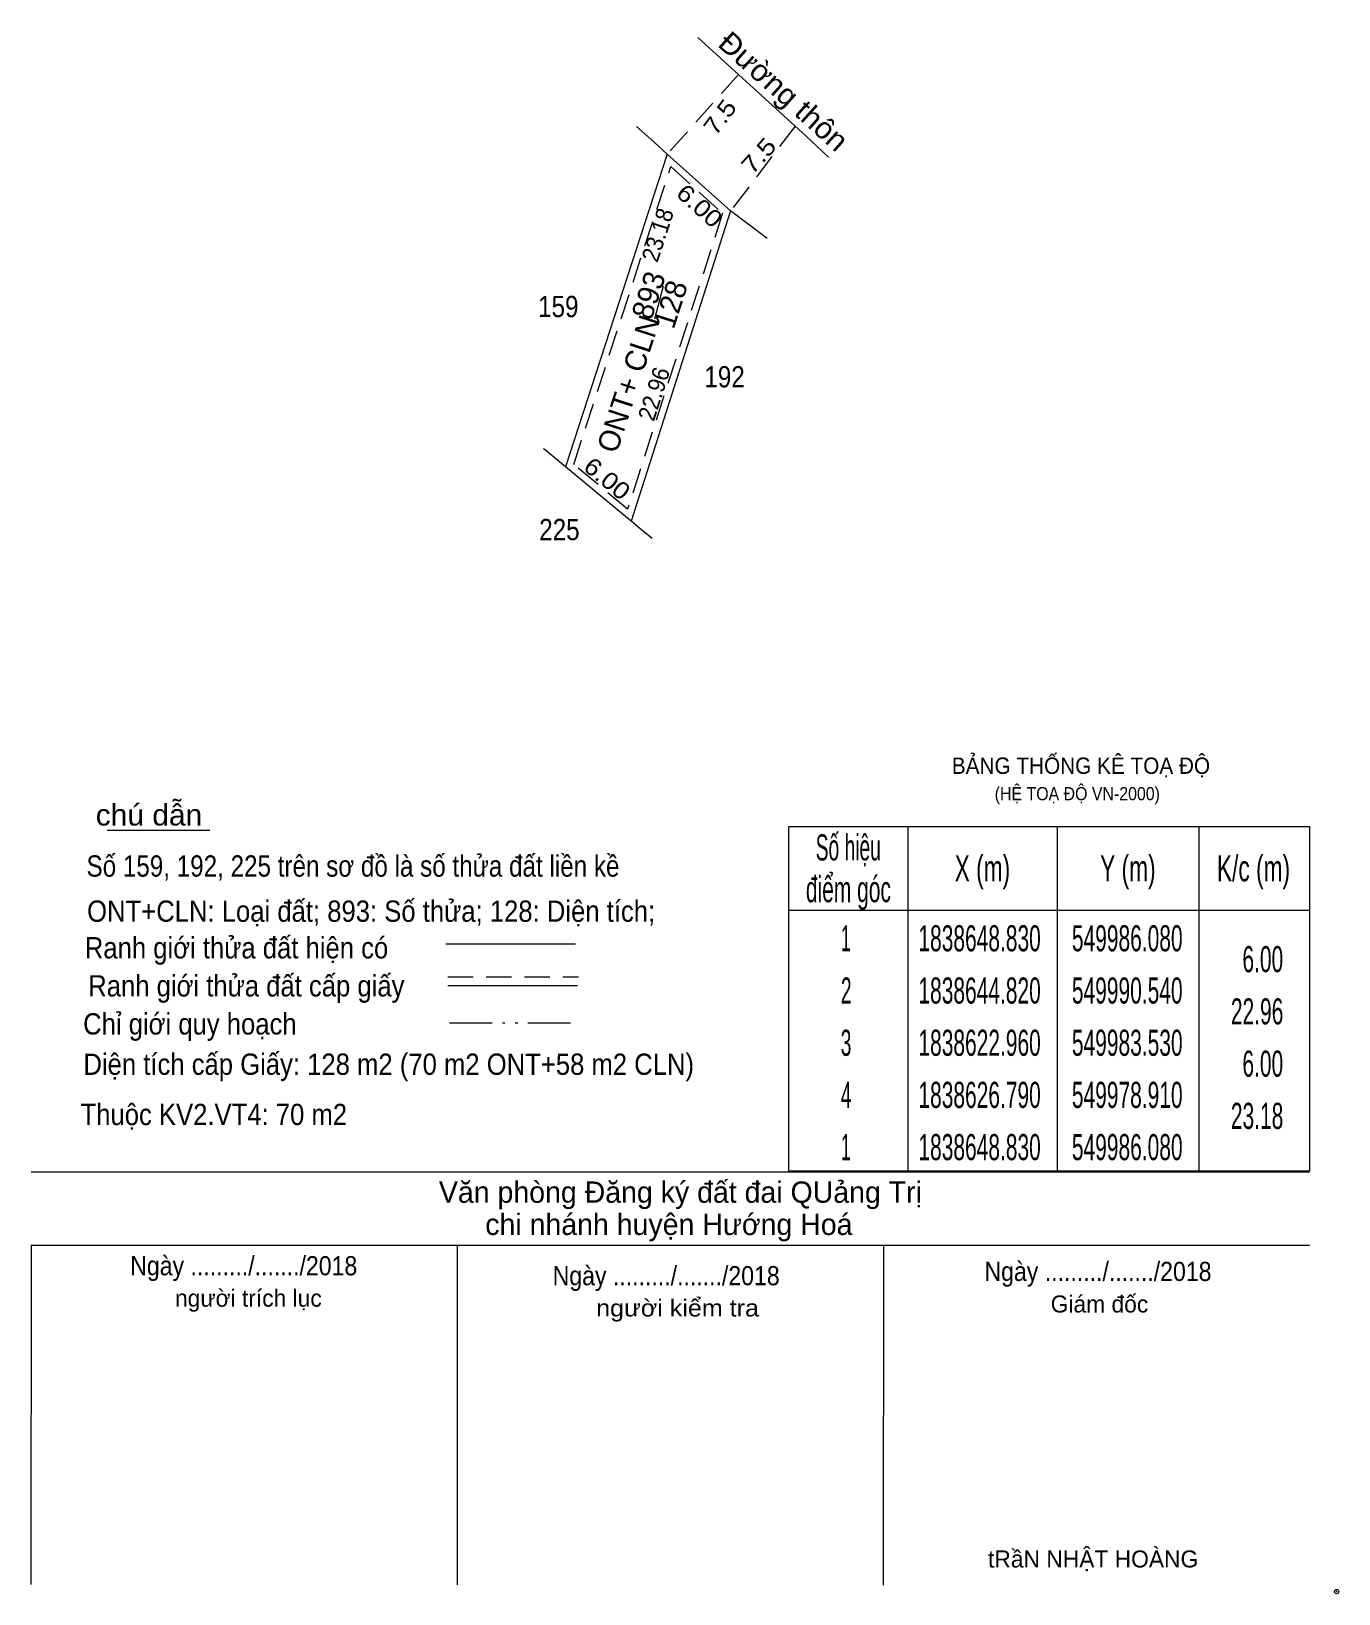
# Model space of a CAD drawing. Header units: metres. Extents: x 549941 to 550033, y 1838547 to 1838657.
import ezdxf
from ezdxf.enums import TextEntityAlignment as Align

# ---------------------------------------------------------------- set-up
doc = ezdxf.new("R2010")
doc.units = ezdxf.units.M
doc.header["$LTSCALE"] = 0.6
doc.header["$PDMODE"] = 32
doc.header["$PDSIZE"] = 0.3
doc.linetypes.add('DASH_DOUBLE_DOT', pattern=[9.2, 5, -1.2, 0.3, -1.2, 0.3, -1.2])
doc.linetypes.add('MEDIUM_DASHED', pattern=[4.5, 3, -1.5])
doc.layers.add('1', color=7, linetype='Continuous')
for name, color, linetype, lineweight in [('15', 7, 'MEDIUM_DASHED', 13), ('17', 7, 'Continuous', 13), ('6', 7, 'Continuous', 13), ('63', 7, 'Continuous', 13)]:
    doc.layers.add(name, color=color, linetype=linetype, lineweight=lineweight)

msp = doc.modelspace()

# ---------------------------------------------------------------- linework, layer by layer
at = {"layer": '15'}
for p, q in [((549991.1, 1838654.42), (549986.08, 1838648.83)), ((549995.07, 1838650.8), (549990.54, 1838644.82))]:
    msp.add_line(p, q, dxfattribs=at)
at = {"layer": '17'}
for p, q in [((549946.64, 1838601.2), (549953.88, 1838601.2)), ((549941.3, 1838548.07), (549941.32, 1838571.98)), ((549971.3, 1838548.05), (549971.32, 1838571.95)), ((550001.3, 1838548.02), (550001.32, 1838571.93))]:
    msp.add_line(p, q, dxfattribs=at)
at = {"layer": '6'}
for p, q in [((549970.48, 1838593.19), (549979.62, 1838593.19)), ((549970.62, 1838590.26), (549979.76, 1838590.26)), ((549941.3, 1838577.13), (550031.3, 1838577.13)), ((549941.3, 1838577.13), (550031.3, 1838577.13)), ((549941.3, 1838571.97), (550031.3, 1838571.97))]:
    msp.add_line(p, q, dxfattribs=at)
at = {"layer": '6', "linetype": 'MEDIUM_DASHED'}
msp.add_line((549970.62, 1838590.88), (549979.82, 1838590.88), dxfattribs=at)
at = {"layer": '6'}
msp.add_point((550033.2, 1838547.57), dxfattribs=at)
at = {"layer": '63'}
for p, q in [((549985.12, 1838649.69), (549983.91, 1838650.77)), ((549986.08, 1838648.83), (549985.12, 1838649.69)), ((549990.54, 1838644.82), (549983.53, 1838622.96)), ((549985.19, 1838637.23), (549985.82, 1838639.54)), ((549977.41, 1838628.03), (549977.36, 1838628.07)), ((549978.91, 1838626.79), (549977.41, 1838628.03)), ((549983.53, 1838622.96), (549978.91, 1838626.79)), ((550003.02, 1838601.46), (550003.02, 1838577.18)), ((550013.52, 1838601.46), (550013.52, 1838577.18)), ((550023.51, 1838601.46), (550023.51, 1838577.18)), ((549994.63, 1838595.57), (550031.3, 1838595.57))]:
    msp.add_line(p, q, dxfattribs=at)
at = {"layer": '63', "linetype": 'DASH_DOUBLE_DOT'}
msp.add_line((549970.75, 1838587.63), (549979.95, 1838587.63), dxfattribs=at)
at = {"layer": '63'}
for points in [[(549997.43, 1838648.61), (549995.83, 1838650.11), (549988.23, 1838657.04)], [(549993.1, 1838642.88), (549990.54, 1838644.82), (549986.08, 1838648.83), (549978.91, 1838626.79)], [(549985.01, 1838621.74), (549984.4, 1838622.24), (549983.53, 1838622.96)]]:
    msp.add_lwpolyline(points, dxfattribs=at)
at = {"layer": '63', "linetype": 'MEDIUM_DASHED'}
msp.add_lwpolyline([(549986.32, 1838647.94), (549989.97, 1838644.66), (549983.28, 1838623.82), (549979.49, 1838626.96)], close=True, dxfattribs=at)
at = {"layer": '63'}
msp.add_lwpolyline([(549994.63, 1838601.46), (550031.3, 1838601.46), (550031.3, 1838577.18), (549994.63, 1838577.18)], close=True, dxfattribs=at)

# ---------------------------------------------------------------- texts
at = {"layer": '1'}
for s, height, width, p in [('BẢNG THỐNG KÊ TOẠ ĐỘ ', 1.15, 0.95, (550006.11, 1838605.17)), ('(HỆ TOẠ ĐỘ VN-2000)', 0.93, 0.9, (550009.13, 1838603.31))]:
    msp.add_text(s, height=height, dxfattribs=dict(at, width=width)).set_placement(p)
at = {"layer": '15'}
for rotation, width, p in [(52.855, 1.15, (549990.2653, 1838651.0727)), (48.075, 1.2, (549992.9625, 1838648.3141))]:
    msp.add_text('7.5', height=1.2, rotation=rotation, dxfattribs=dict(at, width=width)).set_placement(p, align=Align.CENTER)
at = {"layer": '6'}
for s, width, p in [('chú dẫn', 1.05, (549945.84, 1838601.53)), ('Số 159, 192, 225 trên sơ đồ là số thửa đất liền kề', 0.85, (549945.19, 1838597.93)), ('ONT+CLN: Loại đất; 893: Số thửa; 128: Diện tích;', 0.9, (549945.23, 1838594.75)), ('Ranh giới thửa đất hiện có ', 0.9, (549945.07, 1838592.17)), ('Ranh giới thửa đất cấp giấy', 0.9, (549945.31, 1838589.49)), ('Chỉ giới quy hoạch', 0.9, (549944.95, 1838586.81)), ('Diện tích cấp Giấy: 128 m2 (70 m2 ONT+58 m2 CLN)', 0.9, (549944.97, 1838583.97)), ('Thuộc KV2.VT4: 70 m2', 0.9, (549944.77, 1838580.43))]:
    msp.add_text(s, height=1.5, dxfattribs=dict(at, width=width)).set_placement(p)
for s, height, p in [(' Văn phòng Đăng ký đất đai QUảng Trị', 1.5, (549986.725, 1838574.96)), ('chi nhánh huyện Hướng Hoá', 1.5, (549986.19, 1838572.69)), ('người trích lục', 1.2, (549956.585, 1838567.64)), ('Giám đốc', 1.2, (550016.505, 1838567.23)), ('tRầN NHẬT HOÀNG', 1.2, (550016.06, 1838549.27))]:
    msp.add_text(s, height=height, dxfattribs=at).set_placement(p, align=Align.CENTER)
for s, height, width, p in [('Ngày ........./......./2018', 1.35, 0.9, (549956.26, 1838569.85)), ('Ngày ........./......./2018', 1.35, 0.9, (550016.4, 1838569.45)), ('Ngày ........./......./2018', 1.35, 0.9, (549986, 1838569.15)), ('người kiểm tra', 1.2, 1.1, (549986.8, 1838566.95))]:
    msp.add_text(s, height=height, dxfattribs=dict(at, width=width)).set_placement(p, align=Align.CENTER)
at = {"layer": '63'}
for s, height, rotation, width, p in [('Đường thôn', 1.5, 318.041, 1.05, (549993.7636, 1838652.6864)), ('6.00', 1.2, 318.041, 1.15, (549987.9488, 1838644.7333)), ('23.18', 1.2, 71.979, 0.95, (549985.9735, 1838642.9444)), ('22.96', 1.2, 72.22, 0.95, (549985.7106, 1838631.7518)), ('6.00', 1.2, 320.341, 1.15, (549981.4621, 1838625.5011))]:
    msp.add_text(s, height=height, rotation=rotation, dxfattribs=dict(at, width=width)).set_placement(p, align=Align.CENTER)
for s, rotation, p in [('893', 71.979, (549985.4701, 1838638.648)), ('128', 72.22, (549987.037, 1838638.021)), ('ONT+ CLN', 71.979, (549984.0567, 1838632.413))]:
    msp.add_text(s, height=1.5, rotation=rotation, dxfattribs=at).set_placement(p, align=Align.CENTER)
for s, height, width, p in [('159', 1.5, 0.85, (549978.405, 1838637.34)), ('192', 1.5, 0.85, (549990.11, 1838632.39)), ('225', 1.5, 0.85, (549978.485, 1838621.63)), ('Số hiệu', 1.839, 0.55, (549998.82, 1838599.07)), ('X (m)', 1.839, 0.65, (550008.265, 1838597.6)), ('Y (m)', 1.839, 0.65, (550018.505, 1838597.6)), ('K/c (m)', 1.839, 0.65, (550027.35, 1838597.6)), ('điểm góc', 1.839, 0.6, (549998.83, 1838596.13)), (' 1', 1.839, 0.5, (549998.48, 1838592.67)), ('1838648.830', 1.839, 0.6, (550008.065, 1838592.67)), ('549986.080', 1.839, 0.6, (550018.46, 1838592.67)), (' 2', 1.839, 0.55, (549998.485, 1838588.99)), ('1838644.820', 1.839, 0.6, (550008.065, 1838588.99)), ('549990.540', 1.839, 0.6, (550018.46, 1838588.99)), (' 3', 1.839, 0.55, (549998.475, 1838585.31)), ('1838622.960', 1.839, 0.6, (550008.065, 1838585.31)), ('549983.530', 1.839, 0.6, (550018.46, 1838585.31)), (' 4', 1.839, 0.55, (549998.48, 1838581.64)), ('1838626.790', 1.839, 0.6, (550008.065, 1838581.64)), ('549978.910', 1.839, 0.6, (550018.46, 1838581.64)), (' 1', 1.839, 0.5, (549998.48, 1838577.96)), ('1838648.830', 1.839, 0.6, (550008.065, 1838577.96)), ('549986.080', 1.839, 0.6, (550018.46, 1838577.96))]:
    msp.add_text(s, height=height, dxfattribs=dict(at, width=width)).set_placement(p, align=Align.CENTER)
at = {"layer": '63', "width": 0.6}
for s, p in [('6.00', (550029.44, 1838591.2)), ('22.96', (550029.45, 1838587.52)), ('6.00', (550029.44, 1838583.84)), ('23.18', (550029.45, 1838580.16))]:
    msp.add_text(s, height=1.839, dxfattribs=at).set_placement(p, align=Align.RIGHT)

doc.saveas('drawing.dxf')
